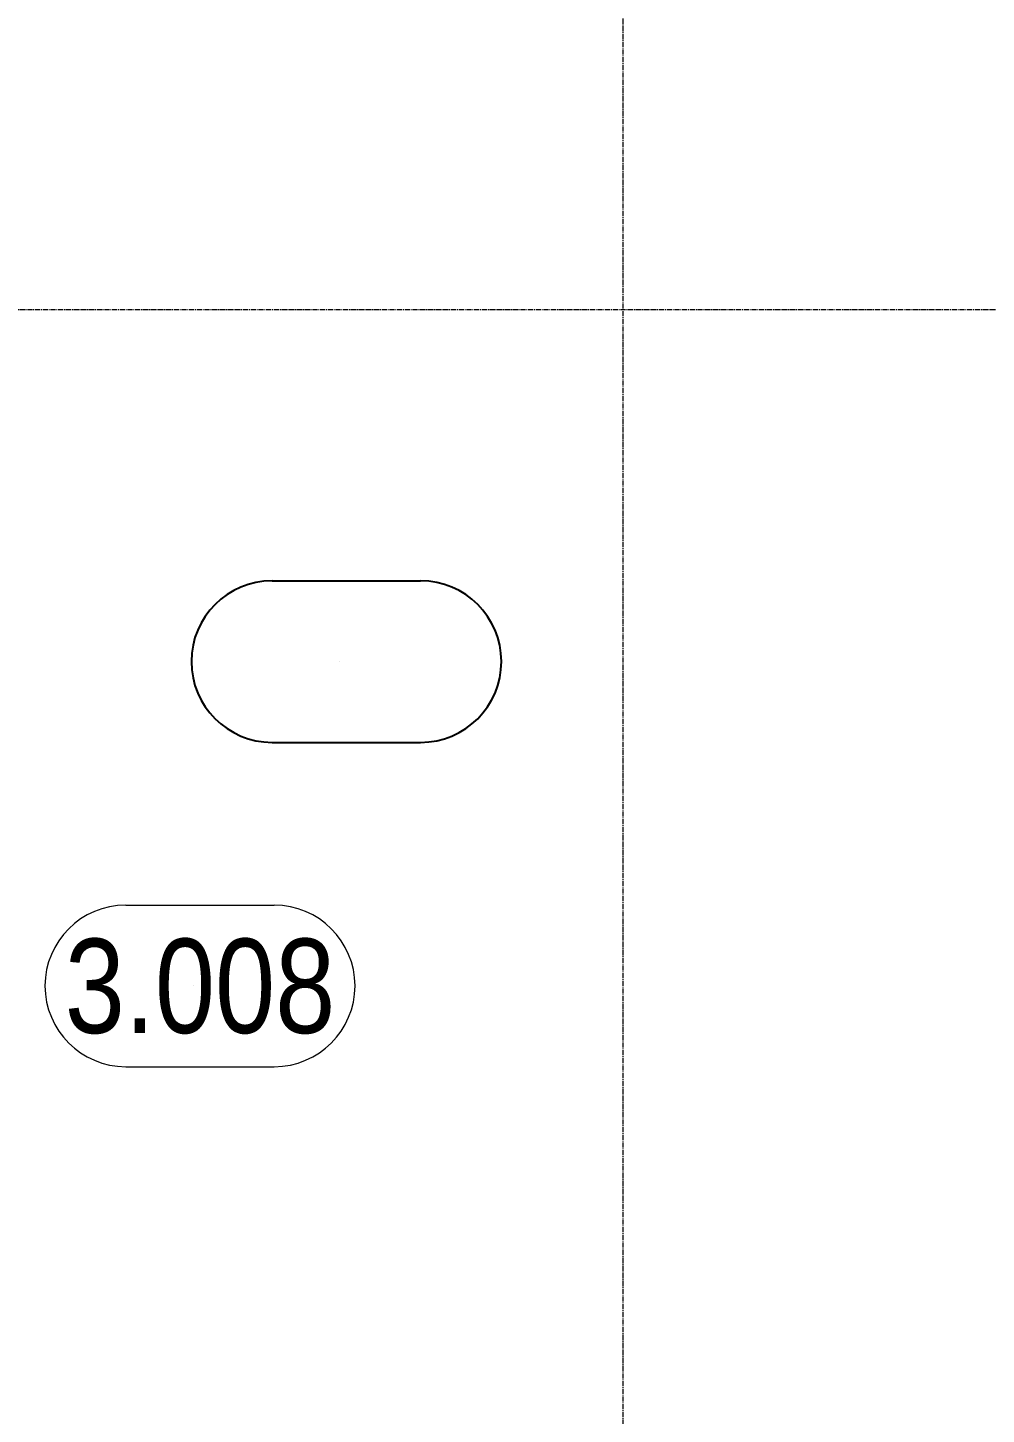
# Model space of a CAD drawing. Header units: millimetres. Extents: x -231292 to 573618, y -153144 to 564035.
# Drawn here: x 10894 to 14450, y 202566 to 207714 of the extents above; entities that cross this region are included whole.
import ezdxf
from ezdxf.enums import TextEntityAlignment as Align

# ---------------------------------------------------------------- set-up
doc = ezdxf.new("R2010")
doc.units = ezdxf.units.MM
doc.linetypes.add('CENTER2', pattern=[28.575, 19.05, -3.175, 3.175, -3.175])
doc.layers.get('0').update_dxf_attribs({"color": 250})
doc.layers.get('Defpoints').update_dxf_attribs({"color": 250})
doc.layers.add('АР_Area', color=250, linetype='Continuous', lineweight=5)
doc.layers.add('РД_Оси_100', color=250, linetype='Continuous', lineweight=0)
doc.styles.add('style1', font='ARIALN.TTF')

# ---------------------------------------------------------------- blocks, each defined once
blk = doc.blocks.new('MOK-МаркаПом_овал_ареал')
for p, q in [((-2.75, 3), (2.75, 3)), ((-2.75, -3), (2.75, -3))]:
    blk.add_line(p, q)
for centre, radius, start, end in [((-2.75, 0), 3, 90, 270), ((2.75, 0), 3, 270, 90), ((-3.75, 0), 3.5, 0, 0.001)]:
    blk.add_arc(centre, radius, start, end)
at = {"color": 0, "style": 'style1'}
blk.add_attdef('АР-ПОМЕЩЕНИЕ:НОМЕР', text='', height=3.5, dxfattribs=at).set_placement((0, 0), align=Align.MIDDLE)
at = {"layer": 'Defpoints', "color": 2, "style": 'style1'}
blk.add_attdef('АР-ПОМЕЩЕНИЕ:НАИМЕНОВАНИЕ', text='', height=1, dxfattribs=at).set_placement((-0.094, -4.814), align=Align.MIDDLE)
blk = doc.blocks.new('оси_рен')
at = {"layer": 'РД_Оси_100', "color": 251, "linetype": 'CENTER2', "true_color": 0x636466}
for p, q in [((1199852.916, 135558.25), (1199852.916, 223268.25)), ((1225207.916, 156013.25), (1189697.958, 156013.25))]:
    blk.add_line(p, q, dxfattribs=at)

msp = doc.modelspace()

# ---------------------------------------------------------------- linework, layer by layer
at = {"color": 18, "lineweight": 25, "true_color": 0x000000}
for p, q in [((11801.316, 205660.531), (12351.316, 205660.531)), ((11801.316, 205060.531), (12351.316, 205060.531))]:
    msp.add_line(p, q, dxfattribs=at)
for centre, radius, start, end in [((11801.316, 205360.531), 300, 90, 270), ((12351.316, 205360.531), 300, 270, 90), ((11701.316, 205360.531), 350, 0, 0.000953)]:
    msp.add_arc(centre, radius, start, end, dxfattribs=at)

# ---------------------------------------------------------------- block references
at = {"rotation": 359.999868838025}
msp.add_blockref('оси_рен', (-1186750.035, 50655.808), dxfattribs=at)
at = {"layer": 'АР_Area', "color": 18, "linetype": 'Continuous', "lineweight": 15, "true_color": 0x000000}
ref = msp.add_blockref('MOK-МаркаПом_овал_ареал', (11533.394, 204156.626), dxfattribs=dict(at, xscale=100, yscale=100, zscale=100))
ref.add_attrib('АР-ПОМЕЩЕНИЕ:НОМЕР', '3.008', dxfattribs={"layer": '0', "color": 0, "height": 350, "style": 'style1'}).set_placement((11533.394, 204156.626), align=Align.MIDDLE)

doc.saveas('drawing.dxf')
